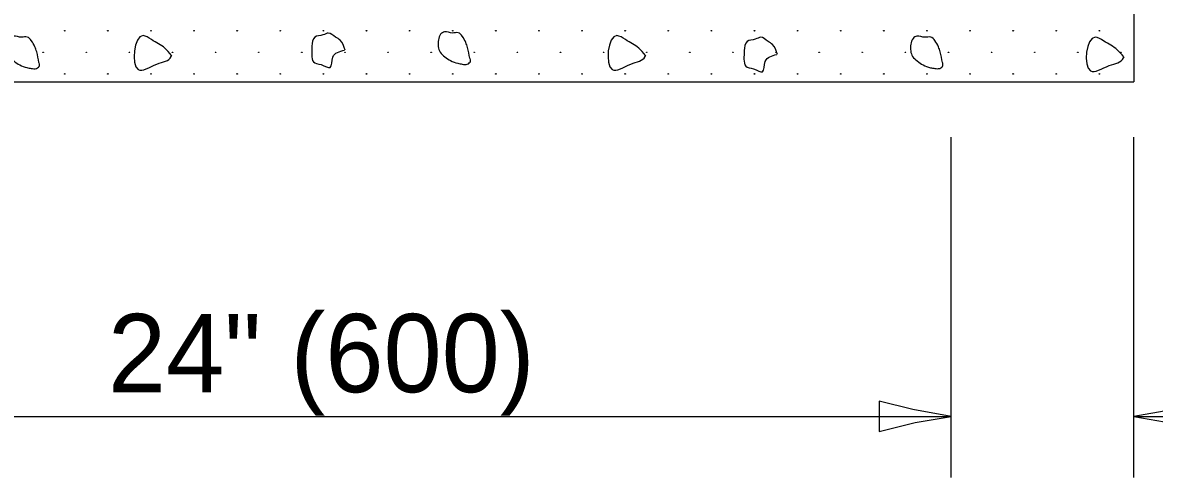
# Model space of a CAD drawing. Extents: x 2261691 to 2262321, y -3123551 to -3123151.
# Drawn here: x 2262145 to 2262189.09, y -3123357.15 to -3123339.44 of the extents above; entities that cross this region are included whole.
import ezdxf

# ---------------------------------------------------------------- set-up
doc = ezdxf.new("R2010")
doc.units = 0
doc.layers.add('RD_Pr_Roadway_Dimensions', color=7, linetype='Continuous')
doc.layers.add('RD_Pr_Roadway_Items', color=7, linetype='Continuous')

msp = doc.modelspace()

# ---------------------------------------------------------------- linework, layer by layer
at = {"layer": 'RD_Pr_Roadway_Dimensions'}
for p, q in [((2262181.166, -3123357.148), (2262181.166, -3123343.905)), ((2262188.292, -3123357.148), (2262188.292, -3123343.905)), ((2262136.036, -3123354.773), (2262181.166, -3123354.773)), ((2262188.292, -3123354.773), (2262202.925, -3123354.773))]:
    msp.add_line(p, q, dxfattribs=at)
for points in [[(2262178.368, -3123354.187), (2262178.366, -3123354.773), (2262178.366, -3123355.358), (2262179.767, -3123355.015), (2262181.166, -3123354.773), (2262179.673, -3123354.501)], [(2262191.09, -3123355.358), (2262191.092, -3123354.773), (2262191.092, -3123354.187), (2262189.691, -3123354.531), (2262188.292, -3123354.773), (2262189.785, -3123355.044)]]:
    msp.add_lwpolyline(points, close=True, dxfattribs=at)
at = {"layer": 'RD_Pr_Roadway_Items'}
for p in [(2262188.292, -3123288.304), (2262128.911, -3123341.746)]:
    msp.add_line(p, (2262188.292, -3123341.746), dxfattribs=at)
for centre in [(2262146.638, -3123339.757), (2262148.317, -3123339.757), (2262149.997, -3123339.757), (2262151.677, -3123339.757), (2262153.356, -3123339.757), (2262155.036, -3123339.757), (2262156.715, -3123339.757), (2262158.395, -3123339.757), (2262160.074, -3123339.757), (2262161.754, -3123339.757), (2262163.433, -3123339.757), (2262165.113, -3123339.757), (2262166.792, -3123339.757), (2262168.472, -3123339.757), (2262170.151, -3123339.757), (2262171.831, -3123339.757), (2262173.51, -3123339.757), (2262175.19, -3123339.757), (2262176.869, -3123339.757), (2262178.549, -3123339.757), (2262180.228, -3123339.757), (2262181.908, -3123339.757), (2262183.587, -3123339.757), (2262185.267, -3123339.757), (2262186.946, -3123339.757), (2262145.798, -3123340.597), (2262147.478, -3123340.597), (2262149.157, -3123340.597), (2262150.837, -3123340.597), (2262152.516, -3123340.597), (2262154.196, -3123340.597), (2262155.875, -3123340.597), (2262157.555, -3123340.597), (2262159.234, -3123340.597), (2262160.914, -3123340.597), (2262162.593, -3123340.597), (2262164.273, -3123340.597), (2262165.952, -3123340.597), (2262167.632, -3123340.597), (2262169.311, -3123340.597), (2262170.991, -3123340.597), (2262172.67, -3123340.597), (2262174.35, -3123340.597), (2262176.029, -3123340.597), (2262177.709, -3123340.597), (2262179.388, -3123340.597), (2262181.068, -3123340.597), (2262182.748, -3123340.597), (2262184.427, -3123340.597), (2262186.107, -3123340.597), (2262187.786, -3123340.597), (2262146.638, -3123341.437), (2262148.317, -3123341.437), (2262149.997, -3123341.437), (2262151.677, -3123341.437), (2262153.356, -3123341.437), (2262155.036, -3123341.437), (2262156.715, -3123341.437), (2262158.395, -3123341.437), (2262160.074, -3123341.437), (2262161.754, -3123341.437), (2262163.433, -3123341.437), (2262165.113, -3123341.437), (2262166.792, -3123341.437), (2262168.472, -3123341.437), (2262170.151, -3123341.437), (2262171.831, -3123341.437), (2262173.51, -3123341.437), (2262175.19, -3123341.437), (2262176.869, -3123341.437), (2262178.549, -3123341.437), (2262180.228, -3123341.437), (2262181.908, -3123341.437), (2262183.587, -3123341.437), (2262185.267, -3123341.437), (2262186.946, -3123341.437)]:
    msp.add_circle(centre, 0.0119, dxfattribs=at)
for points in [[(2262145.631, -3123340.994), (2262145.545, -3123340.574), (2262145.474, -3123340.382), (2262145.335, -3123340.139), (2262145.175, -3123340), (2262144.958, -3123340.011), (2262144.637, -3123339.968), (2262144.494, -3123340.054), (2262144.405, -3123340.282), (2262144.398, -3123340.545), (2262144.477, -3123340.759), (2262144.655, -3123340.934), (2262144.883, -3123341.087), (2262145.161, -3123341.19), (2262145.335, -3123341.222), (2262145.535, -3123341.222), (2262145.656, -3123341.105), (2262145.645, -3123341.012)], [(2262150.797, -3123340.717), (2262150.537, -3123340.435), (2262150.017, -3123340.1), (2262149.689, -3123339.947), (2262149.497, -3123341.265), (2262150.227, -3123341.055), (2262150.79, -3123340.759), (2262150.811, -3123340.709)], [(2262157.559, -3123340.513), (2262157.37, -3123340.125), (2262157.189, -3123340.004), (2262156.904, -3123339.844), (2262156.697, -3123339.918), (2262156.376, -3123340.004), (2262156.269, -3123340.36), (2262156.259, -3123340.699), (2262156.326, -3123340.969), (2262156.622, -3123341.076), (2262156.982, -3123341.187), (2262157.082, -3123340.784), (2262157.538, -3123340.513)], [(2262162.415, -3123340.827), (2262162.33, -3123340.403), (2262162.262, -3123340.214), (2262162.127, -3123339.972), (2262161.966, -3123339.833), (2262161.745, -3123339.844), (2262161.428, -3123339.801), (2262161.282, -3123339.886), (2262161.197, -3123340.114), (2262161.186, -3123340.374), (2262161.261, -3123340.592), (2262161.446, -3123340.766), (2262161.667, -3123340.92), (2262161.952, -3123341.023), (2262162.127, -3123341.059), (2262162.319, -3123341.059), (2262162.444, -3123340.937), (2262162.433, -3123340.841)], [(2262169.267, -3123340.717), (2262169.003, -3123340.435), (2262168.479, -3123340.1), (2262168.151, -3123339.947), (2262167.963, -3123341.265), (2262168.693, -3123341.055), (2262169.256, -3123340.759), (2262169.281, -3123340.709)], [(2262180.828, -3123340.998), (2262180.742, -3123340.574), (2262180.675, -3123340.382), (2262180.539, -3123340.139), (2262180.375, -3123340.004), (2262180.154, -3123340.011), (2262179.83, -3123339.968), (2262179.688, -3123340.054), (2262179.602, -3123340.282), (2262179.595, -3123340.545), (2262179.67, -3123340.759), (2262179.852, -3123340.934), (2262180.08, -3123341.087), (2262180.361, -3123341.194), (2262180.539, -3123341.222), (2262180.732, -3123341.222), (2262180.849, -3123341.108), (2262180.842, -3123341.012)], [(2262174.4, -3123340.681), (2262174.215, -3123340.293), (2262174.037, -3123340.171), (2262173.748, -3123340.011), (2262173.542, -3123340.086), (2262173.218, -3123340.171), (2262173.111, -3123340.531), (2262173.1, -3123340.866), (2262173.168, -3123341.14), (2262173.471, -3123341.24), (2262173.823, -3123341.351), (2262173.927, -3123340.952), (2262174.379, -3123340.681)], [(2262187.896, -3123340.774), (2262187.64, -3123340.496), (2262187.116, -3123340.157), (2262186.788, -3123340.004), (2262186.596, -3123341.322), (2262187.33, -3123341.112), (2262187.889, -3123340.816), (2262187.911, -3123340.766)]]:
    msp.add_spline(points, degree=3, dxfattribs=at)

# ---------------------------------------------------------------- texts
at = {"layer": 'RD_Pr_Roadway_Dimensions'}
msp.add_text('24" (600)', height=3.048, dxfattribs=at).set_placement((2262148.319, -3123353.832))

doc.saveas('drawing.dxf')
